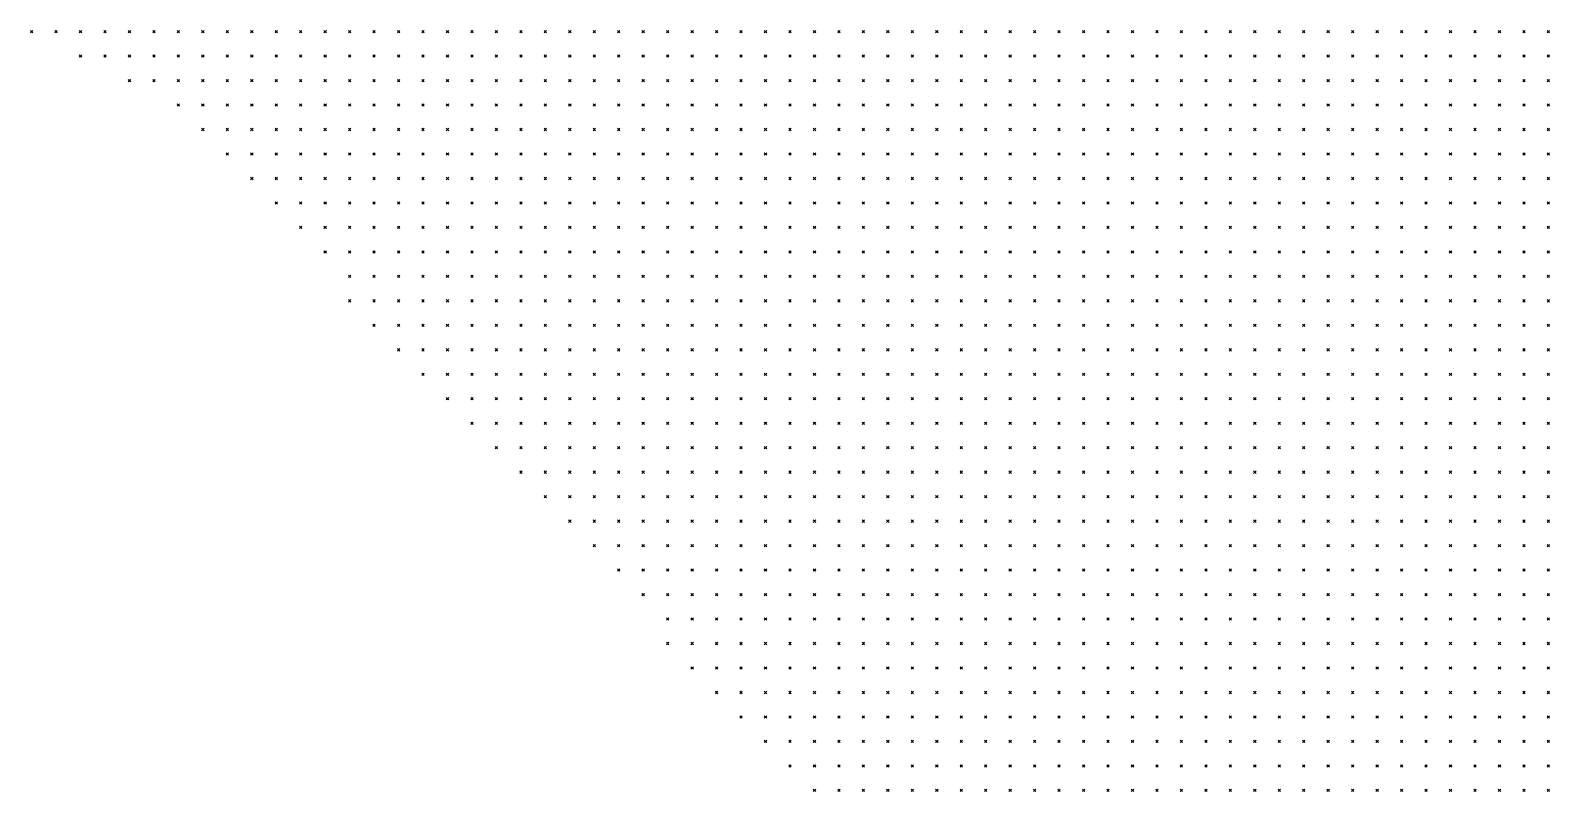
# Model space of a CAD drawing. Header units: metres. Extents: x 441556 to 446409, y 432338 to 461058.
# Drawn here: x 442262.8 to 442449.1, y 458638.5 to 458731.8 of the extents above; entities that cross this region are included whole.
import ezdxf

# ---------------------------------------------------------------- set-up
doc = ezdxf.new("R2010")
doc.units = ezdxf.units.M
doc.header["$MEASUREMENT"] = 0
doc.header["$PDMODE"] = 35
doc.header["$PDSIZE"] = 0.15
doc.layers.add('DTM-NOK-RevN_LIDAR_co_lidar', color=91, linetype='Continuous', lineweight=0)

msp = doc.modelspace()

# ---------------------------------------------------------------- linework, layer by layer
at = {"layer": 'DTM-NOK-RevN_LIDAR_co_lidar'}
for p in [(442262.943, 458731.673, 461.532), (442265.942, 458731.673, 462.606), (442268.942, 458731.673, 464.787), (442271.941, 458731.673, 466.682), (442274.94, 458731.673, 467.828), (442277.94, 458731.673, 468.392), (442280.939, 458731.673, 468.383), (442283.938, 458731.673, 468.738), (442286.938, 458731.673, 469.168), (442289.937, 458731.673, 468.599), (442292.936, 458731.673, 467.938), (442295.936, 458731.673, 467.584), (442298.935, 458731.673, 466.41), (442301.934, 458731.673, 465.487), (442304.934, 458731.673, 465.344), (442307.933, 458731.673, 465.238), (442310.932, 458731.673, 465.04), (442313.932, 458731.673, 464.927), (442316.931, 458731.673, 464.515), (442319.93, 458731.673, 463.97), (442322.93, 458731.673, 463.695), (442325.929, 458731.673, 462.956), (442328.928, 458731.673, 462.073), (442331.928, 458731.673, 461.396), (442334.927, 458731.673, 460.803), (442337.926, 458731.673, 460.526), (442340.926, 458731.673, 460.048), (442343.925, 458731.673, 459.372), (442346.924, 458731.673, 458.943), (442349.924, 458731.673, 458.389), (442352.923, 458731.673, 458.129), (442355.922, 458731.673, 457.765), (442358.922, 458731.673, 457.549), (442361.921, 458731.673, 457.144), (442364.921, 458731.673, 456.824), (442367.92, 458731.673, 456.441), (442370.919, 458731.673, 455.815), (442373.919, 458731.673, 455.03), (442376.918, 458731.673, 454.005), (442379.917, 458731.673, 453.227), (442382.917, 458731.673, 452.93), (442385.916, 458731.673, 452.372), (442388.915, 458731.673, 451.633), (442391.915, 458731.673, 451.106), (442394.914, 458731.673, 450.405), (442397.913, 458731.673, 449.765), (442400.913, 458731.673, 448.823), (442403.912, 458731.673, 447.864), (442406.911, 458731.673, 446.254), (442409.911, 458731.673, 444.763), (442412.91, 458731.673, 443.358), (442415.909, 458731.673, 441.945), (442418.909, 458731.673, 440.687), (442421.908, 458731.673, 439.275), (442424.907, 458731.673, 437.154), (442427.907, 458731.673, 435.722), (442430.906, 458731.673, 434.298), (442433.905, 458731.673, 432.523), (442436.905, 458731.673, 430.913), (442439.904, 458731.673, 429.674), (442442.903, 458731.673, 428.451), (442445.903, 458731.673, 427.242), (442448.902, 458731.673, 425.988), (442268.942, 458728.673, 465.9), (442271.941, 458728.673, 467.661), (442274.94, 458728.673, 469.38), (442277.94, 458728.673, 470.129), (442280.939, 458728.673, 470.46), (442283.938, 458728.673, 470.971), (442286.938, 458728.673, 471.1), (442289.937, 458728.673, 470.416), (442292.936, 458728.673, 469.918), (442295.936, 458728.673, 468.897), (442298.935, 458728.673, 467.359), (442301.934, 458728.673, 466.779), (442304.934, 458728.673, 466.699), (442307.933, 458728.673, 466.56), (442310.932, 458728.673, 466.491), (442313.932, 458728.673, 466.476), (442316.931, 458728.673, 466.126), (442319.93, 458728.673, 465.395), (442322.93, 458728.673, 464.844), (442325.929, 458728.673, 464.405), (442328.928, 458728.673, 463.636), (442331.928, 458728.673, 463.006), (442334.927, 458728.673, 462.551), (442337.926, 458728.673, 462.343), (442340.926, 458728.673, 461.583), (442343.925, 458728.673, 460.834), (442346.924, 458728.673, 460.503), (442349.924, 458728.673, 460.063), (442352.923, 458728.673, 459.645), (442355.922, 458728.673, 459.514), (442358.922, 458728.673, 459.192), (442361.921, 458728.673, 458.719), (442364.921, 458728.673, 458.18), (442367.92, 458728.673, 457.621), (442370.919, 458728.673, 457.005), (442373.919, 458728.673, 456.203), (442376.918, 458728.673, 455.345), (442379.917, 458728.673, 454.844), (442382.917, 458728.673, 454.601), (442385.916, 458728.673, 453.972), (442388.915, 458728.673, 452.979), (442391.915, 458728.673, 452.223), (442394.914, 458728.673, 451.664), (442397.913, 458728.673, 450.969), (442400.913, 458728.673, 449.804), (442403.912, 458728.673, 448.484), (442406.911, 458728.673, 446.927), (442409.911, 458728.673, 445.06), (442412.91, 458728.673, 443.453), (442415.909, 458728.673, 441.817), (442418.909, 458728.673, 440.489), (442421.908, 458728.673, 439.11), (442424.907, 458728.673, 437.621), (442427.907, 458728.673, 436.33), (442430.906, 458728.673, 434.693), (442433.905, 458728.673, 432.355), (442436.905, 458728.673, 430.439), (442439.904, 458728.673, 429.176), (442442.903, 458728.673, 428.164), (442445.903, 458728.673, 427.117), (442448.902, 458728.673, 425.721), (442274.94, 458725.674, 470.991), (442277.94, 458725.674, 472.223), (442280.939, 458725.674, 472.819), (442283.938, 458725.674, 473.21), (442286.938, 458725.674, 472.716), (442289.937, 458725.674, 472.099), (442292.936, 458725.674, 471.087), (442295.936, 458725.674, 469.667), (442298.935, 458725.674, 468.8), (442301.934, 458725.674, 468.442), (442304.934, 458725.674, 468.174), (442307.933, 458725.674, 468.081), (442310.932, 458725.674, 468.115), (442313.932, 458725.674, 468.034), (442316.931, 458725.674, 467.614), (442319.93, 458725.674, 466.799), (442322.93, 458725.674, 466.11), (442325.929, 458725.674, 465.837), (442328.928, 458725.674, 465.316), (442331.928, 458725.674, 464.669), (442334.927, 458725.674, 464.389), (442337.926, 458725.674, 464.22), (442340.926, 458725.674, 463.507), (442343.925, 458725.674, 462.886), (442346.924, 458725.674, 462.326), (442349.924, 458725.674, 462.12), (442352.923, 458725.674, 461.536), (442355.922, 458725.674, 461.333), (442358.922, 458725.674, 460.888), (442361.921, 458725.674, 460.313), (442364.921, 458725.674, 459.457), (442367.92, 458725.674, 458.743), (442370.919, 458725.674, 458.043), (442373.919, 458725.674, 457.388), (442376.918, 458725.674, 456.852), (442379.917, 458725.674, 456.38), (442382.917, 458725.674, 455.968), (442385.916, 458725.674, 455.341), (442388.915, 458725.674, 454.337), (442391.915, 458725.674, 453.383), (442394.914, 458725.674, 452.654), (442397.913, 458725.674, 451.945), (442400.913, 458725.674, 450.385), (442403.912, 458725.674, 448.745), (442406.911, 458725.674, 447.175), (442409.911, 458725.674, 445.426), (442412.91, 458725.674, 443.797), (442415.909, 458725.674, 442.296), (442418.909, 458725.674, 440.858), (442421.908, 458725.674, 439.813), (442424.907, 458725.674, 438.291), (442427.907, 458725.674, 436.493), (442430.906, 458725.674, 434.436), (442433.905, 458725.674, 432.104), (442436.905, 458725.674, 430.261), (442439.904, 458725.674, 429.05), (442442.903, 458725.674, 428.199), (442445.903, 458725.674, 427.227), (442448.902, 458725.674, 425.611), (442280.939, 458722.675, 475.099), (442283.938, 458722.675, 475.093), (442286.938, 458722.675, 474.292), (442289.937, 458722.675, 473.433), (442292.936, 458722.675, 471.923), (442295.936, 458722.675, 471.055), (442298.935, 458722.675, 470.831), (442301.934, 458722.675, 470.161), (442304.934, 458722.675, 469.538), (442307.933, 458722.675, 469.47), (442310.932, 458722.675, 469.608), (442313.932, 458722.675, 469.548), (442316.931, 458722.675, 469.086), (442319.93, 458722.675, 468.216), (442322.93, 458722.675, 467.44), (442325.929, 458722.675, 467.135), (442328.928, 458722.675, 466.711), (442331.928, 458722.675, 466.497), (442334.927, 458722.675, 466.24), (442337.926, 458722.675, 465.997), (442340.926, 458722.675, 465.484), (442343.925, 458722.675, 465.261), (442346.924, 458722.675, 464.384), (442349.924, 458722.675, 464.404), (442352.923, 458722.675, 463.721), (442355.922, 458722.675, 463.298), (442358.922, 458722.675, 462.836), (442361.921, 458722.675, 462.048), (442364.921, 458722.675, 460.881), (442367.92, 458722.675, 460.149), (442370.919, 458722.675, 459.676), (442373.919, 458722.675, 459.263), (442376.918, 458722.675, 458.797), (442379.917, 458722.675, 458.127), (442382.917, 458722.675, 457.427), (442385.916, 458722.675, 456.618), (442388.915, 458722.675, 455.564), (442391.915, 458722.675, 454.609), (442394.914, 458722.675, 453.254), (442397.913, 458722.675, 452.26), (442400.913, 458722.675, 450.682), (442403.912, 458722.675, 449.251), (442406.911, 458722.675, 447.648), (442409.911, 458722.675, 446.084), (442412.91, 458722.675, 444.642), (442415.909, 458722.675, 443.458), (442418.909, 458722.675, 441.896), (442421.908, 458722.675, 440.567), (442424.907, 458722.675, 438.684), (442427.907, 458722.675, 436.557), (442430.906, 458722.675, 434.289), (442433.905, 458722.675, 432.12), (442436.905, 458722.675, 430.564), (442439.904, 458722.675, 429.416), (442442.903, 458722.675, 428.449), (442445.903, 458722.675, 427.391), (442448.902, 458722.675, 425.637), (442283.938, 458719.675, 476.573), (442286.938, 458719.675, 475.934), (442289.937, 458719.675, 474.457), (442292.936, 458719.675, 473.549), (442295.936, 458719.675, 473.31), (442298.935, 458719.675, 472.718), (442301.934, 458719.675, 471.654), (442304.934, 458719.675, 470.858), (442307.933, 458719.675, 470.598), (442310.932, 458719.675, 470.674), (442313.932, 458719.675, 470.615), (442316.931, 458719.675, 470.249), (442319.93, 458719.675, 469.503), (442322.93, 458719.675, 468.576), (442325.929, 458719.675, 468.429), (442328.928, 458719.675, 468.183), (442331.928, 458719.675, 468.296), (442334.927, 458719.675, 468.242), (442337.926, 458719.675, 468.086), (442340.926, 458719.675, 467.873), (442343.925, 458719.675, 467.395), (442346.924, 458719.675, 466.469), (442349.924, 458719.675, 466.353), (442352.923, 458719.675, 465.608), (442355.922, 458719.675, 465.349), (442358.922, 458719.675, 464.75), (442361.921, 458719.675, 463.775), (442364.921, 458719.675, 462.51), (442367.92, 458719.675, 461.907), (442370.919, 458719.675, 461.733), (442373.919, 458719.675, 461.297), (442376.918, 458719.675, 460.552), (442379.917, 458719.675, 459.768), (442382.917, 458719.675, 458.9), (442385.916, 458719.675, 457.737), (442388.915, 458719.675, 456.56), (442391.915, 458719.675, 455.52), (442394.914, 458719.675, 454.038), (442397.913, 458719.675, 452.761), (442400.913, 458719.675, 451.466), (442403.912, 458719.675, 450.587), (442406.911, 458719.675, 449.158), (442409.911, 458719.675, 447.133), (442412.91, 458719.675, 445.316), (442415.909, 458719.675, 443.969), (442418.909, 458719.675, 442.42), (442421.908, 458719.675, 440.826), (442424.907, 458719.675, 439.435), (442427.907, 458719.675, 437.128), (442430.906, 458719.675, 434.652), (442433.905, 458719.675, 432.643), (442436.905, 458719.675, 431.174), (442439.904, 458719.675, 429.919), (442442.903, 458719.675, 428.783), (442445.903, 458719.675, 427.671), (442448.902, 458719.675, 425.843), (442286.938, 458716.676, 477.477), (442289.937, 458716.676, 475.973), (442292.936, 458716.676, 475.907), (442295.936, 458716.676, 475.476), (442298.935, 458716.676, 474.377), (442301.934, 458716.676, 473.341), (442304.934, 458716.676, 472.464), (442307.933, 458716.676, 471.905), (442310.932, 458716.676, 471.725), (442313.932, 458716.676, 471.508), (442316.931, 458716.676, 471.135), (442319.93, 458716.676, 470.562), (442322.93, 458716.676, 469.797), (442325.929, 458716.676, 469.658), (442328.928, 458716.676, 469.809), (442331.928, 458716.676, 470.06), (442334.927, 458716.676, 470.098), (442337.926, 458716.676, 470.072), (442340.926, 458716.676, 470.032), (442343.925, 458716.676, 469.516), (442346.924, 458716.676, 468.565), (442349.924, 458716.676, 468.276), (442352.923, 458716.676, 467.592), (442355.922, 458716.676, 467.009), (442358.922, 458716.676, 466.227), (442361.921, 458716.676, 465.194), (442364.921, 458716.676, 464.262), (442367.92, 458716.676, 463.793), (442370.919, 458716.676, 463.416), (442373.919, 458716.676, 462.717), (442376.918, 458716.676, 461.674), (442379.917, 458716.676, 460.799), (442382.917, 458716.676, 459.876), (442385.916, 458716.676, 458.529), (442388.915, 458716.676, 457.345), (442391.915, 458716.676, 455.946), (442394.914, 458716.676, 455.083), (442397.913, 458716.676, 453.696), (442400.913, 458716.676, 452.464), (442403.912, 458716.676, 451.101), (442406.911, 458716.676, 449.637), (442409.911, 458716.676, 447.521), (442412.91, 458716.676, 445.955), (442415.909, 458716.676, 444.674), (442418.909, 458716.676, 442.96), (442421.908, 458716.676, 441.079), (442424.907, 458716.676, 439.488), (442427.907, 458716.676, 437.538), (442430.906, 458716.676, 435.512), (442433.905, 458716.676, 433.619), (442436.905, 458716.676, 432.076), (442439.904, 458716.676, 430.676), (442442.903, 458716.676, 429.24), (442445.903, 458716.676, 427.656), (442448.902, 458716.676, 425.825), (442289.937, 458713.677, 477.914), (442292.936, 458713.677, 478.011), (442295.936, 458713.677, 477.383), (442298.935, 458713.677, 476.261), (442301.934, 458713.677, 475.261), (442304.934, 458713.677, 474.378), (442307.933, 458713.677, 473.699), (442310.932, 458713.677, 473.227), (442313.932, 458713.677, 472.776), (442316.931, 458713.677, 472.342), (442319.93, 458713.677, 471.858), (442322.93, 458713.677, 471.198), (442325.929, 458713.677, 470.878), (442328.928, 458713.677, 471.235), (442331.928, 458713.677, 471.448), (442334.927, 458713.677, 471.441), (442337.926, 458713.677, 471.217), (442340.926, 458713.677, 471.122), (442343.925, 458713.677, 470.793), (442346.924, 458713.677, 470.183), (442349.924, 458713.677, 469.546), (442352.923, 458713.677, 468.836), (442355.922, 458713.677, 468.101), (442358.922, 458713.677, 467.344), (442361.921, 458713.677, 466.615), (442364.921, 458713.677, 466.127), (442367.92, 458713.677, 465.571), (442370.919, 458713.677, 464.877), (442373.919, 458713.677, 463.845), (442376.918, 458713.677, 462.649), (442379.917, 458713.677, 461.65), (442382.917, 458713.677, 460.732), (442385.916, 458713.677, 459.588), (442388.915, 458713.677, 458.16), (442391.915, 458713.677, 456.899), (442394.914, 458713.677, 455.97), (442397.913, 458713.677, 454.128), (442400.913, 458713.677, 452.762), (442403.912, 458713.677, 451.546), (442406.911, 458713.677, 450.007), (442409.911, 458713.677, 448.063), (442412.91, 458713.677, 446.911), (442415.909, 458713.677, 445.239), (442418.909, 458713.677, 443.226), (442421.908, 458713.677, 441.432), (442424.907, 458713.677, 439.774), (442427.907, 458713.677, 438.083), (442430.906, 458713.677, 436.267), (442433.905, 458713.677, 434.409), (442436.905, 458713.677, 432.734), (442439.904, 458713.677, 431.165), (442442.903, 458713.677, 429.346), (442445.903, 458713.677, 427.326), (442448.902, 458713.677, 425.535), (442292.936, 458710.677, 479.979), (442295.936, 458710.677, 479.333), (442298.935, 458710.677, 478.434), (442301.934, 458710.677, 477.414), (442304.934, 458710.677, 476.466), (442307.933, 458710.677, 475.625), (442310.932, 458710.677, 474.893), (442313.932, 458710.677, 474.455), (442316.931, 458710.677, 474.061), (442319.93, 458710.677, 473.359), (442322.93, 458710.677, 472.628), (442325.929, 458710.677, 472.228), (442328.928, 458710.677, 472.496), (442331.928, 458710.677, 472.476), (442334.927, 458710.677, 472.454), (442337.926, 458710.677, 472.159), (442340.926, 458710.677, 471.919), (442343.925, 458710.677, 471.686), (442346.924, 458710.677, 471.239), (442349.924, 458710.677, 470.526), (442352.923, 458710.677, 470.066), (442355.922, 458710.677, 469.515), (442358.922, 458710.677, 468.648), (442361.921, 458710.677, 468.003), (442364.921, 458710.677, 467.539), (442367.92, 458710.677, 466.92), (442370.919, 458710.677, 466.121), (442373.919, 458710.677, 465.031), (442376.918, 458710.677, 463.862), (442379.917, 458710.677, 462.798), (442382.917, 458710.677, 461.654), (442385.916, 458710.677, 460.249), (442388.915, 458710.677, 458.853), (442391.915, 458710.677, 458.032), (442394.914, 458710.677, 456.759), (442397.913, 458710.677, 454.854), (442400.913, 458710.677, 453.289), (442403.912, 458710.677, 452.251), (442406.911, 458710.677, 450.914), (442409.911, 458710.677, 449.384), (442412.91, 458710.677, 447.818), (442415.909, 458710.677, 445.889), (442418.909, 458710.677, 444.148), (442421.908, 458710.677, 442.212), (442424.907, 458710.677, 440.484), (442427.907, 458710.677, 438.793), (442430.906, 458710.677, 437.009), (442433.905, 458710.677, 435.021), (442436.905, 458710.677, 433.136), (442439.904, 458710.677, 431.248), (442442.903, 458710.677, 429.173), (442445.903, 458710.677, 427.197), (442448.902, 458710.677, 425.582), (442295.936, 458707.678, 481.066), (442298.935, 458707.678, 480.515), (442301.934, 458707.678, 479.584), (442304.934, 458707.678, 478.549), (442307.933, 458707.678, 477.511), (442310.932, 458707.678, 476.619), (442313.932, 458707.678, 476.048), (442316.931, 458707.678, 475.405), (442319.93, 458707.678, 474.758), (442322.93, 458707.678, 474.371), (442325.929, 458707.678, 473.624), (442328.928, 458707.678, 473.615), (442331.928, 458707.678, 473.756), (442334.927, 458707.678, 473.671), (442337.926, 458707.678, 473.278), (442340.926, 458707.678, 472.833), (442343.925, 458707.678, 472.624), (442346.924, 458707.678, 472.252), (442349.924, 458707.678, 471.696), (442352.923, 458707.678, 471.148), (442355.922, 458707.678, 470.553), (442358.922, 458707.678, 469.7), (442361.921, 458707.678, 468.97), (442364.921, 458707.678, 468.354), (442367.92, 458707.678, 467.762), (442370.919, 458707.678, 467.048), (442373.919, 458707.678, 466.226), (442376.918, 458707.678, 465.181), (442379.917, 458707.678, 463.894), (442382.917, 458707.678, 462.429), (442385.916, 458707.678, 460.803), (442388.915, 458707.678, 459.541), (442391.915, 458707.678, 458.782), (442394.914, 458707.678, 457.316), (442397.913, 458707.678, 455.652), (442400.913, 458707.678, 454.08), (442403.912, 458707.678, 452.725), (442406.911, 458707.678, 451.819), (442409.911, 458707.678, 450.442), (442412.91, 458707.678, 448.81), (442415.909, 458707.678, 446.917), (442418.909, 458707.678, 445.173), (442421.908, 458707.678, 443.078), (442424.907, 458707.678, 441.749), (442427.907, 458707.678, 440.317), (442430.906, 458707.678, 438.015), (442433.905, 458707.678, 435.763), (442436.905, 458707.678, 433.888), (442439.904, 458707.678, 431.872), (442442.903, 458707.678, 429.881), (442445.903, 458707.678, 428.086), (442448.902, 458707.678, 426.556), (442298.935, 458704.679, 482.165), (442301.934, 458704.679, 481.434), (442304.934, 458704.679, 480.577), (442307.933, 458704.679, 479.478), (442310.932, 458704.679, 478.622), (442313.932, 458704.679, 477.947), (442316.931, 458704.679, 477.07), (442319.93, 458704.679, 476.645), (442322.93, 458704.679, 476.277), (442325.929, 458704.679, 475.008), (442328.928, 458704.679, 474.771), (442331.928, 458704.679, 475.045), (442334.927, 458704.679, 474.943), (442337.926, 458704.679, 474.268), (442340.926, 458704.679, 473.662), (442343.925, 458704.679, 473.471), (442346.924, 458704.679, 472.953), (442349.924, 458704.679, 472.315), (442352.923, 458704.679, 472.028), (442355.922, 458704.679, 471.258), (442358.922, 458704.679, 470.598), (442361.921, 458704.679, 470.102), (442364.921, 458704.679, 469.65), (442367.92, 458704.679, 469.074), (442370.919, 458704.679, 468.258), (442373.919, 458704.679, 467.354), (442376.918, 458704.679, 466.294), (442379.917, 458704.679, 464.788), (442382.917, 458704.679, 462.896), (442385.916, 458704.679, 461.474), (442388.915, 458704.679, 460.858), (442391.915, 458704.679, 459.624), (442394.914, 458704.679, 457.923), (442397.913, 458704.679, 456.224), (442400.913, 458704.679, 454.841), (442403.912, 458704.679, 453.209), (442406.911, 458704.679, 452.45), (442409.911, 458704.679, 451.647), (442412.91, 458704.679, 450.345), (442415.909, 458704.679, 448.291), (442418.909, 458704.679, 447.043), (442421.908, 458704.679, 444.609), (442424.907, 458704.679, 442.941), (442427.907, 458704.679, 441.479), (442430.906, 458704.679, 439.162), (442433.905, 458704.679, 437.232), (442436.905, 458704.679, 435.328), (442439.904, 458704.679, 433.014), (442442.903, 458704.679, 431.002), (442445.903, 458704.679, 429.604), (442448.902, 458704.679, 428.558), (442301.934, 458701.679, 483.177), (442304.934, 458701.679, 482.588), (442307.933, 458701.679, 481.745), (442310.932, 458701.679, 480.808), (442313.932, 458701.679, 479.64), (442316.931, 458701.679, 478.624), (442319.93, 458701.679, 478.335), (442322.93, 458701.679, 477.911), (442325.929, 458701.679, 476.947), (442328.928, 458701.679, 476.757), (442331.928, 458701.679, 476.534), (442334.927, 458701.679, 475.999), (442337.926, 458701.679, 475.366), (442340.926, 458701.679, 474.648), (442343.925, 458701.679, 474.107), (442346.924, 458701.679, 473.723), (442349.924, 458701.679, 473.331), (442352.923, 458701.679, 472.812), (442355.922, 458701.679, 472.416), (442358.922, 458701.679, 471.93), (442361.921, 458701.679, 471.489), (442364.921, 458701.679, 471.159), (442367.92, 458701.679, 470.356), (442370.919, 458701.679, 469.326), (442373.919, 458701.679, 468.343), (442376.918, 458701.679, 466.99), (442379.917, 458701.679, 465.158), (442382.917, 458701.679, 463.65), (442385.916, 458701.679, 462.793), (442388.915, 458701.679, 461.705), (442391.915, 458701.679, 460.142), (442394.914, 458701.679, 458.614), (442397.913, 458701.679, 456.962), (442400.913, 458701.679, 455.57), (442403.912, 458701.679, 454.531), (442406.911, 458701.679, 453.757), (442409.911, 458701.679, 452.58), (442412.91, 458701.679, 451.571), (442415.909, 458701.679, 449.583), (442418.909, 458701.679, 447.957), (442421.908, 458701.679, 446.314), (442424.907, 458701.679, 444.491), (442427.907, 458701.679, 442.375), (442430.906, 458701.679, 440.669), (442433.905, 458701.679, 438.999), (442436.905, 458701.679, 436.854), (442439.904, 458701.679, 434.517), (442442.903, 458701.679, 432.654), (442445.903, 458701.679, 431.356), (442448.902, 458701.679, 430.387), (442301.934, 458698.68, 484.52), (442304.934, 458698.68, 483.724), (442307.933, 458698.68, 483.024), (442310.932, 458698.68, 482.39), (442313.932, 458698.68, 481.223), (442316.931, 458698.68, 480.073), (442319.93, 458698.68, 479.597), (442322.93, 458698.68, 479.084), (442325.929, 458698.68, 478.666), (442328.928, 458698.68, 478.39), (442331.928, 458698.68, 477.84), (442334.927, 458698.68, 477.16), (442337.926, 458698.68, 476.432), (442340.926, 458698.68, 476.248), (442343.925, 458698.68, 475.594), (442346.924, 458698.68, 475.215), (442349.924, 458698.68, 474.632), (442352.923, 458698.68, 474.253), (442355.922, 458698.68, 473.798), (442358.922, 458698.68, 473.239), (442361.921, 458698.68, 472.702), (442364.921, 458698.68, 472.107), (442367.92, 458698.68, 471.317), (442370.919, 458698.68, 470.374), (442373.919, 458698.68, 469.334), (442376.918, 458698.68, 467.751), (442379.917, 458698.68, 465.924), (442382.917, 458698.68, 464.733), (442385.916, 458698.68, 463.808), (442388.915, 458698.68, 462.406), (442391.915, 458698.68, 460.982), (442394.914, 458698.68, 460.013), (442397.913, 458698.68, 458.926), (442400.913, 458698.68, 457.149), (442403.912, 458698.68, 455.989), (442406.911, 458698.68, 454.865), (442409.911, 458698.68, 453.648), (442412.91, 458698.68, 452.418), (442415.909, 458698.68, 451.078), (442418.909, 458698.68, 449.426), (442421.908, 458698.68, 447.789), (442424.907, 458698.68, 446.504), (442427.907, 458698.68, 444.565), (442430.906, 458698.68, 442.563), (442433.905, 458698.68, 440.962), (442436.905, 458698.68, 438.75), (442439.904, 458698.68, 436.721), (442442.903, 458698.68, 435.259), (442445.903, 458698.68, 433.852), (442448.902, 458698.68, 432.862), (442304.934, 458695.681, 484.929), (442307.933, 458695.681, 484.47), (442310.932, 458695.681, 483.704), (442313.932, 458695.681, 482.461), (442316.931, 458695.681, 481.679), (442319.93, 458695.681, 481.577), (442322.93, 458695.681, 481.212), (442325.929, 458695.681, 480.483), (442328.928, 458695.681, 479.571), (442331.928, 458695.681, 479.051), (442334.927, 458695.681, 478.268), (442337.926, 458695.681, 477.965), (442340.926, 458695.681, 477.467), (442343.925, 458695.681, 477.106), (442346.924, 458695.681, 476.529), (442349.924, 458695.681, 476.033), (442352.923, 458695.681, 475.644), (442355.922, 458695.681, 475.355), (442358.922, 458695.681, 474.924), (442361.921, 458695.681, 474.23), (442364.921, 458695.681, 473.65), (442367.92, 458695.681, 472.626), (442370.919, 458695.681, 471.583), (442373.919, 458695.681, 470.383), (442376.918, 458695.681, 468.548), (442379.917, 458695.681, 467.07), (442382.917, 458695.681, 466.22), (442385.916, 458695.681, 464.869), (442388.915, 458695.681, 463.332), (442391.915, 458695.681, 462.024), (442394.914, 458695.681, 460.833), (442397.913, 458695.681, 460.036), (442400.913, 458695.681, 458.809), (442403.912, 458695.681, 457.154), (442406.911, 458695.681, 456.472), (442409.911, 458695.681, 455.178), (442412.91, 458695.681, 453.883), (442415.909, 458695.681, 452.48), (442418.909, 458695.681, 451.253), (442421.908, 458695.681, 449.654), (442424.907, 458695.681, 448.02), (442427.907, 458695.681, 446.355), (442430.906, 458695.681, 444.632), (442433.905, 458695.681, 443.111), (442436.905, 458695.681, 441.301), (442439.904, 458695.681, 439.256), (442442.903, 458695.681, 437.484), (442445.903, 458695.681, 435.943), (442448.902, 458695.681, 434.901), (442307.933, 458692.681, 485.432), (442310.932, 458692.681, 484.506), (442313.932, 458692.681, 483.99), (442316.931, 458692.681, 483.719), (442319.93, 458692.681, 483.379), (442322.93, 458692.681, 482.891), (442325.929, 458692.681, 482.068), (442328.928, 458692.681, 481.049), (442331.928, 458692.681, 480.392), (442334.927, 458692.681, 479.676), (442337.926, 458692.681, 479.562), (442340.926, 458692.681, 478.998), (442343.925, 458692.681, 478.382), (442346.924, 458692.681, 477.932), (442349.924, 458692.681, 477.58), (442352.923, 458692.681, 477.013), (442355.922, 458692.681, 476.66), (442358.922, 458692.681, 476.318), (442361.921, 458692.681, 475.834), (442364.921, 458692.681, 474.923), (442367.92, 458692.681, 473.813), (442370.919, 458692.681, 472.938), (442373.919, 458692.681, 471.402), (442376.918, 458692.681, 469.608), (442379.917, 458692.681, 468.541), (442382.917, 458692.681, 467.446), (442385.916, 458692.681, 465.894), (442388.915, 458692.681, 464.612), (442391.915, 458692.681, 463.396), (442394.914, 458692.681, 462.239), (442397.913, 458692.681, 461.637), (442400.913, 458692.681, 460.602), (442403.912, 458692.681, 459.393), (442406.911, 458692.681, 457.921), (442409.911, 458692.681, 456.81), (442412.91, 458692.681, 455.554), (442415.909, 458692.681, 453.97), (442418.909, 458692.681, 452.55), (442421.908, 458692.681, 451.355), (442424.907, 458692.681, 449.626), (442427.907, 458692.681, 448.247), (442430.906, 458692.681, 446.638), (442433.905, 458692.681, 444.939), (442436.905, 458692.681, 443.304), (442439.904, 458692.681, 441.426), (442442.903, 458692.681, 439.534), (442445.903, 458692.681, 438.123), (442448.902, 458692.681, 437.263), (442310.932, 458689.682, 485.751), (442313.932, 458689.682, 485.435), (442316.931, 458689.682, 485.3), (442319.93, 458689.682, 484.804), (442322.93, 458689.682, 484.291), (442325.929, 458689.682, 483.607), (442328.928, 458689.682, 482.553), (442331.928, 458689.682, 481.6), (442334.927, 458689.682, 481.482), (442337.926, 458689.682, 481.138), (442340.926, 458689.682, 480.414), (442343.925, 458689.682, 479.864), (442346.924, 458689.682, 479.366), (442349.924, 458689.682, 479.091), (442352.923, 458689.682, 478.511), (442355.922, 458689.682, 478.015), (442358.922, 458689.682, 477.506), (442361.921, 458689.682, 476.952), (442364.921, 458689.682, 476.026), (442367.92, 458689.682, 475.344), (442370.919, 458689.682, 474.331), (442373.919, 458689.682, 472.63), (442376.918, 458689.682, 471.376), (442379.917, 458689.682, 470.449), (442382.917, 458689.682, 468.939), (442385.916, 458689.682, 467.467), (442388.915, 458689.682, 466.338), (442391.915, 458689.682, 465.084), (442394.914, 458689.682, 463.958), (442397.913, 458689.682, 462.994), (442400.913, 458689.682, 461.93), (442403.912, 458689.682, 460.883), (442406.911, 458689.682, 459.908), (442409.911, 458689.682, 458.675), (442412.91, 458689.682, 457.02), (442415.909, 458689.682, 455.658), (442418.909, 458689.682, 454.077), (442421.908, 458689.682, 452.743), (442424.907, 458689.682, 451.917), (442427.907, 458689.682, 450.281), (442430.906, 458689.682, 448.706), (442433.905, 458689.682, 447.092), (442436.905, 458689.682, 445.42), (442439.904, 458689.682, 443.348), (442442.903, 458689.682, 441.425), (442445.903, 458689.682, 440.384), (442448.902, 458689.682, 439.84), (442313.932, 458686.683, 486.923), (442316.931, 458686.683, 486.769), (442319.93, 458686.683, 486.134), (442322.93, 458686.683, 485.597), (442325.929, 458686.683, 484.973), (442328.928, 458686.683, 484.225), (442331.928, 458686.683, 483.166), (442334.927, 458686.683, 483.123), (442337.926, 458686.683, 482.575), (442340.926, 458686.683, 481.904), (442343.925, 458686.683, 481.638), (442346.924, 458686.683, 481.17), (442349.924, 458686.683, 480.782), (442352.923, 458686.683, 480.145), (442355.922, 458686.683, 479.556), (442358.922, 458686.683, 478.843), (442361.921, 458686.683, 478.163), (442364.921, 458686.683, 477.307), (442367.92, 458686.683, 476.658), (442370.919, 458686.683, 475.485), (442373.919, 458686.683, 474.259), (442376.918, 458686.683, 473.208), (442379.917, 458686.683, 471.886), (442382.917, 458686.683, 470.359), (442385.916, 458686.683, 468.918), (442388.915, 458686.683, 467.789), (442391.915, 458686.683, 466.68), (442394.914, 458686.683, 465.776), (442397.913, 458686.683, 464.763), (442400.913, 458686.683, 463.581), (442403.912, 458686.683, 462.769), (442406.911, 458686.683, 461.843), (442409.911, 458686.683, 460.465), (442412.91, 458686.683, 459.262), (442415.909, 458686.683, 457.685), (442418.909, 458686.683, 456.014), (442421.908, 458686.683, 454.594), (442424.907, 458686.683, 453.428), (442427.907, 458686.683, 452.214), (442430.906, 458686.683, 450.766), (442433.905, 458686.683, 449.17), (442436.905, 458686.683, 447.535), (442439.904, 458686.683, 445.825), (442442.903, 458686.683, 444.042), (442445.903, 458686.683, 442.81), (442448.902, 458686.683, 442.171), (442316.931, 458683.683, 488.188), (442319.93, 458683.683, 487.514), (442322.93, 458683.683, 486.948), (442325.929, 458683.683, 486.409), (442328.928, 458683.683, 485.562), (442331.928, 458683.683, 484.987), (442334.927, 458683.683, 484.977), (442337.926, 458683.683, 484.098), (442340.926, 458683.683, 483.874), (442343.925, 458683.683, 483.691), (442346.924, 458683.683, 483.328), (442349.924, 458683.683, 482.864), (442352.923, 458683.683, 482.06), (442355.922, 458683.683, 481.345), (442358.922, 458683.683, 480.522), (442361.921, 458683.683, 479.578), (442364.921, 458683.683, 478.618), (442367.92, 458683.683, 477.673), (442370.919, 458683.683, 476.506), (442373.919, 458683.683, 475.658), (442376.918, 458683.683, 474.819), (442379.917, 458683.683, 473.481), (442382.917, 458683.683, 472.03), (442385.916, 458683.683, 470.673), (442388.915, 458683.683, 469.47), (442391.915, 458683.683, 468.481), (442394.914, 458683.683, 467.552), (442397.913, 458683.683, 466.548), (442400.913, 458683.683, 465.696), (442403.912, 458683.683, 464.859), (442406.911, 458683.683, 463.689), (442409.911, 458683.683, 462.454), (442412.91, 458683.683, 461.056), (442415.909, 458683.683, 459.643), (442418.909, 458683.683, 457.972), (442421.908, 458683.683, 456.533), (442424.907, 458683.683, 455.147), (442427.907, 458683.683, 453.842), (442430.906, 458683.683, 452.5), (442433.905, 458683.683, 450.841), (442436.905, 458683.683, 448.969), (442439.904, 458683.683, 447.509), (442442.903, 458683.683, 446.317), (442445.903, 458683.683, 445.174), (442448.902, 458683.683, 444.232), (442319.93, 458680.684, 489.031), (442322.93, 458680.684, 488.494), (442325.929, 458680.684, 487.994), (442328.928, 458680.684, 487.202), (442331.928, 458680.684, 487.079), (442334.927, 458680.684, 486.935), (442337.926, 458680.684, 485.986), (442340.926, 458680.684, 486.155), (442343.925, 458680.684, 485.991), (442346.924, 458680.684, 485.464), (442349.924, 458680.684, 484.86), (442352.923, 458680.684, 484.24), (442355.922, 458680.684, 483.374), (442358.922, 458680.684, 482.314), (442361.921, 458680.684, 481.038), (442364.921, 458680.684, 480.177), (442367.92, 458680.684, 478.961), (442370.919, 458680.684, 477.954), (442373.919, 458680.684, 477.353), (442376.918, 458680.684, 476.499), (442379.917, 458680.684, 475.294), (442382.917, 458680.684, 473.932), (442385.916, 458680.684, 472.533), (442388.915, 458680.684, 471.338), (442391.915, 458680.684, 470.21), (442394.914, 458680.684, 469.123), (442397.913, 458680.684, 468.208), (442400.913, 458680.684, 467.495), (442403.912, 458680.684, 466.557), (442406.911, 458680.684, 465.499), (442409.911, 458680.684, 464.293), (442412.91, 458680.684, 462.977), (442415.909, 458680.684, 461.82), (442418.909, 458680.684, 459.956), (442421.908, 458680.684, 458.535), (442424.907, 458680.684, 457.143), (442427.907, 458680.684, 455.434), (442430.906, 458680.684, 453.828), (442433.905, 458680.684, 452.401), (442436.905, 458680.684, 450.792), (442439.904, 458680.684, 449.358), (442442.903, 458680.684, 448.301), (442445.903, 458680.684, 447.345), (442448.902, 458680.684, 446.319), (442322.93, 458677.685, 490.278), (442325.929, 458677.685, 489.873), (442328.928, 458677.685, 489.179), (442331.928, 458677.685, 488.962), (442334.927, 458677.685, 488.846), (442337.926, 458677.685, 487.915), (442340.926, 458677.685, 488.078), (442343.925, 458677.685, 487.805), (442346.924, 458677.685, 487.405), (442349.924, 458677.685, 486.924), (442352.923, 458677.685, 486.29), (442355.922, 458677.685, 485.34), (442358.922, 458677.685, 484.179), (442361.921, 458677.685, 482.711), (442364.921, 458677.685, 481.73), (442367.92, 458677.685, 480.504), (442370.919, 458677.685, 479.937), (442373.919, 458677.685, 479.547), (442376.918, 458677.685, 478.467), (442379.917, 458677.685, 477.12), (442382.917, 458677.685, 475.83), (442385.916, 458677.685, 474.474), (442388.915, 458677.685, 473.11), (442391.915, 458677.685, 471.966), (442394.914, 458677.685, 470.969), (442397.913, 458677.685, 470.182), (442400.913, 458677.685, 469.404), (442403.912, 458677.685, 468.454), (442406.911, 458677.685, 467.476), (442409.911, 458677.685, 466.272), (442412.91, 458677.685, 464.968), (442415.909, 458677.685, 463.732), (442418.909, 458677.685, 461.97), (442421.908, 458677.685, 460.385), (442424.907, 458677.685, 458.724), (442427.907, 458677.685, 456.899), (442430.906, 458677.685, 455.15), (442433.905, 458677.685, 453.794), (442436.905, 458677.685, 452.681), (442439.904, 458677.685, 451.647), (442442.903, 458677.685, 450.517), (442445.903, 458677.685, 449.341), (442448.902, 458677.685, 448.274), (442325.929, 458674.685, 491.634), (442328.928, 458674.685, 490.91), (442331.928, 458674.685, 490.598), (442334.927, 458674.685, 490.414), (442337.926, 458674.685, 489.894), (442340.926, 458674.685, 489.872), (442343.925, 458674.685, 489.498), (442346.924, 458674.685, 489.237), (442349.924, 458674.685, 488.725), (442352.923, 458674.685, 488.012), (442355.922, 458674.685, 487.185), (442358.922, 458674.685, 486.011), (442361.921, 458674.685, 484.572), (442364.921, 458674.685, 483.33), (442367.92, 458674.685, 482.258), (442370.919, 458674.685, 482.089), (442373.919, 458674.685, 481.766), (442376.918, 458674.685, 480.549), (442379.917, 458674.685, 479.201), (442382.917, 458674.685, 477.973), (442385.916, 458674.685, 476.506), (442388.915, 458674.685, 474.971), (442391.915, 458674.685, 473.864), (442394.914, 458674.685, 472.926), (442397.913, 458674.685, 472.214), (442400.913, 458674.685, 471.498), (442403.912, 458674.685, 470.46), (442406.911, 458674.685, 469.37), (442409.911, 458674.685, 468.336), (442412.91, 458674.685, 466.704), (442415.909, 458674.685, 465.333), (442418.909, 458674.685, 463.671), (442421.908, 458674.685, 462.111), (442424.907, 458674.685, 460.369), (442427.907, 458674.685, 458.397), (442430.906, 458674.685, 456.668), (442433.905, 458674.685, 455.293), (442436.905, 458674.685, 454.291), (442439.904, 458674.685, 453.449), (442442.903, 458674.685, 452.435), (442445.903, 458674.685, 451.215), (442448.902, 458674.685, 449.95), (442328.928, 458671.686, 492.634), (442331.928, 458671.686, 492.286), (442334.927, 458671.686, 491.797), (442337.926, 458671.686, 491.611), (442340.926, 458671.686, 491.477), (442343.925, 458671.686, 491.29), (442346.924, 458671.686, 490.987), (442349.924, 458671.686, 490.416), (442352.923, 458671.686, 489.636), (442355.922, 458671.686, 488.885), (442358.922, 458671.686, 487.705), (442361.921, 458671.686, 486.295), (442364.921, 458671.686, 485.083), (442367.92, 458671.686, 484.092), (442370.919, 458671.686, 483.987), (442373.919, 458671.686, 483.731), (442376.918, 458671.686, 482.617), (442379.917, 458671.686, 481.288), (442382.917, 458671.686, 479.996), (442385.916, 458671.686, 478.516), (442388.915, 458671.686, 476.987), (442391.915, 458671.686, 475.912), (442394.914, 458671.686, 475.009), (442397.913, 458671.686, 474.419), (442400.913, 458671.686, 473.651), (442403.912, 458671.686, 472.596), (442406.911, 458671.686, 471.25), (442409.911, 458671.686, 470.201), (442412.91, 458671.686, 468.511), (442415.909, 458671.686, 466.93), (442418.909, 458671.686, 465.334), (442421.908, 458671.686, 463.65), (442424.907, 458671.686, 461.681), (442427.907, 458671.686, 459.606), (442430.906, 458671.686, 458.093), (442433.905, 458671.686, 457.013), (442436.905, 458671.686, 456.064), (442439.904, 458671.686, 455.054), (442442.903, 458671.686, 454.011), (442445.903, 458671.686, 452.947), (442448.902, 458671.686, 451.737), (442331.928, 458668.687, 493.755), (442334.927, 458668.687, 493.179), (442337.926, 458668.687, 493.01), (442340.926, 458668.687, 492.832), (442343.925, 458668.687, 492.705), (442346.924, 458668.687, 492.528), (442349.924, 458668.687, 491.888), (442352.923, 458668.687, 491.067), (442355.922, 458668.687, 490.268), (442358.922, 458668.687, 489.02), (442361.921, 458668.687, 487.815), (442364.921, 458668.687, 486.714), (442367.92, 458668.687, 485.74), (442370.919, 458668.687, 485.537), (442373.919, 458668.687, 485.295), (442376.918, 458668.687, 484.427), (442379.917, 458668.687, 483.257), (442382.917, 458668.687, 481.915), (442385.916, 458668.687, 480.471), (442388.915, 458668.687, 479.148), (442391.915, 458668.687, 478.197), (442394.914, 458668.687, 477.314), (442397.913, 458668.687, 476.658), (442400.913, 458668.687, 475.774), (442403.912, 458668.687, 474.699), (442406.911, 458668.687, 473.301), (442409.911, 458668.687, 472.022), (442412.91, 458668.687, 470.423), (442415.909, 458668.687, 468.792), (442418.909, 458668.687, 466.974), (442421.908, 458668.687, 464.758), (442424.907, 458668.687, 462.625), (442427.907, 458668.687, 461.024), (442430.906, 458668.687, 459.96), (442433.905, 458668.687, 459.129), (442436.905, 458668.687, 458.191), (442439.904, 458668.687, 456.954), (442442.903, 458668.687, 455.628), (442445.903, 458668.687, 454.487), (442448.902, 458668.687, 453.446), (442334.927, 458665.687, 494.551), (442337.926, 458665.687, 494.438), (442340.926, 458665.687, 494.208), (442343.925, 458665.687, 493.937), (442346.924, 458665.687, 493.746), (442349.924, 458665.687, 493.1), (442352.923, 458665.687, 492.28), (442355.922, 458665.687, 491.285), (442358.922, 458665.687, 490.079), (442361.921, 458665.687, 489.184), (442364.921, 458665.687, 488.076), (442367.92, 458665.687, 487.22), (442370.919, 458665.687, 486.904), (442373.919, 458665.687, 486.541), (442376.918, 458665.687, 485.953), (442379.917, 458665.687, 485.206), (442382.917, 458665.687, 484.05), (442385.916, 458665.687, 482.62), (442388.915, 458665.687, 481.471), (442391.915, 458665.687, 480.629), (442394.914, 458665.687, 479.58), (442397.913, 458665.687, 478.75), (442400.913, 458665.687, 477.888), (442403.912, 458665.687, 476.778), (442406.911, 458665.687, 475.483), (442409.911, 458665.687, 473.991), (442412.91, 458665.687, 472.247), (442415.909, 458665.687, 470.489), (442418.909, 458665.687, 468.162), (442421.908, 458665.687, 465.92), (442424.907, 458665.687, 464.25), (442427.907, 458665.687, 463.209), (442430.906, 458665.687, 462.375), (442433.905, 458665.687, 461.55), (442436.905, 458665.687, 460.429), (442439.904, 458665.687, 458.938), (442442.903, 458665.687, 457.422), (442445.903, 458665.687, 456.117), (442448.902, 458665.687, 454.979), (442337.926, 458662.688, 495.677), (442340.926, 458662.688, 495.553), (442343.925, 458662.688, 495.265), (442346.924, 458662.688, 494.829), (442349.924, 458662.688, 494.254), (442352.923, 458662.688, 493.508), (442355.922, 458662.688, 492.41), (442358.922, 458662.688, 491.478), (442361.921, 458662.688, 490.51), (442364.921, 458662.688, 489.472), (442367.92, 458662.688, 488.673), (442370.919, 458662.688, 488.336), (442373.919, 458662.688, 487.969), (442376.918, 458662.688, 487.463), (442379.917, 458662.688, 486.941), (442382.917, 458662.688, 486.07), (442385.916, 458662.688, 484.878), (442388.915, 458662.688, 483.843), (442391.915, 458662.688, 482.85), (442394.914, 458662.688, 481.733), (442397.913, 458662.688, 480.924), (442400.913, 458662.688, 480.026), (442403.912, 458662.688, 478.832), (442406.911, 458662.688, 477.42), (442409.911, 458662.688, 475.704), (442412.91, 458662.688, 473.787), (442415.909, 458662.688, 471.668), (442418.909, 458662.688, 469.238), (442421.908, 458662.688, 467.811), (442424.907, 458662.688, 466.643), (442427.907, 458662.688, 465.701), (442430.906, 458662.688, 464.722), (442433.905, 458662.688, 463.64), (442436.905, 458662.688, 462.311), (442439.904, 458662.688, 460.742), (442442.903, 458662.688, 459.355), (442445.903, 458662.688, 458.062), (442448.902, 458662.688, 456.6), (442340.926, 458659.689, 496.755), (442343.925, 458659.689, 496.426), (442346.924, 458659.689, 496.137), (442349.924, 458659.689, 495.588), (442352.923, 458659.689, 494.944), (442355.922, 458659.689, 494.133), (442358.922, 458659.689, 493.208), (442361.921, 458659.689, 491.977), (442364.921, 458659.689, 491.156), (442367.92, 458659.689, 490.192), (442370.919, 458659.689, 489.881), (442373.919, 458659.689, 489.667), (442376.918, 458659.689, 489.01), (442379.917, 458659.689, 488.384), (442382.917, 458659.689, 487.686), (442385.916, 458659.689, 486.859), (442388.915, 458659.689, 486.064), (442391.915, 458659.689, 484.838), (442394.914, 458659.689, 483.743), (442397.913, 458659.689, 482.878), (442400.913, 458659.689, 481.709), (442403.912, 458659.689, 480.223), (442406.911, 458659.689, 478.621), (442409.911, 458659.689, 476.665), (442412.91, 458659.689, 474.729), (442415.909, 458659.689, 472.818), (442418.909, 458659.689, 471.218), (442421.908, 458659.689, 470.173), (442424.907, 458659.689, 468.936), (442427.907, 458659.689, 467.887), (442430.906, 458659.689, 466.769), (442433.905, 458659.689, 465.306), (442436.905, 458659.689, 463.798), (442439.904, 458659.689, 462.389), (442442.903, 458659.689, 461.198), (442445.903, 458659.689, 459.949), (442448.902, 458659.689, 458.271), (442340.926, 458656.689, 498.087), (442343.925, 458656.689, 497.678), (442346.924, 458656.689, 497.674), (442349.924, 458656.689, 497.347), (442352.923, 458656.689, 496.66), (442355.922, 458656.689, 495.894), (442358.922, 458656.689, 494.754), (442361.921, 458656.689, 493.68), (442364.921, 458656.689, 493.075), (442367.92, 458656.689, 491.908), (442370.919, 458656.689, 491.447), (442373.919, 458656.689, 491.246), (442376.918, 458656.689, 490.554), (442379.917, 458656.689, 489.797), (442382.917, 458656.689, 489.057), (442385.916, 458656.689, 488.413), (442388.915, 458656.689, 487.781), (442391.915, 458656.689, 486.636), (442394.914, 458656.689, 485.249), (442397.913, 458656.689, 483.974), (442400.913, 458656.689, 482.486), (442403.912, 458656.689, 480.821), (442406.911, 458656.689, 479.132), (442409.911, 458656.689, 477.198), (442412.91, 458656.689, 475.46), (442415.909, 458656.689, 474.378), (442418.909, 458656.689, 473.799), (442421.908, 458656.689, 472.338), (442424.907, 458656.689, 470.819), (442427.907, 458656.689, 469.616), (442430.906, 458656.689, 468.458), (442433.905, 458656.689, 467.035), (442436.905, 458656.689, 465.456), (442439.904, 458656.689, 464.093), (442442.903, 458656.689, 462.849), (442445.903, 458656.689, 461.489), (442448.902, 458656.689, 459.888), (442343.925, 458653.69, 499.258), (442346.924, 458653.69, 499.173), (442349.924, 458653.69, 498.828), (442352.923, 458653.69, 498.104), (442355.922, 458653.69, 497.071), (442358.922, 458653.69, 496.337), (442361.921, 458653.69, 495.707), (442364.921, 458653.69, 495.056), (442367.92, 458653.69, 493.641), (442370.919, 458653.69, 493.1), (442373.919, 458653.69, 492.786), (442376.918, 458653.69, 492.029), (442379.917, 458653.69, 491.201), (442382.917, 458653.69, 490.207), (442385.916, 458653.69, 489.407), (442388.915, 458653.69, 488.801), (442391.915, 458653.69, 487.788), (442394.914, 458653.69, 486.231), (442397.913, 458653.69, 484.474), (442400.913, 458653.69, 482.864), (442403.912, 458653.69, 481.254), (442406.911, 458653.69, 479.553), (442409.911, 458653.69, 478.049), (442412.91, 458653.69, 476.897), (442415.909, 458653.69, 476.356), (442418.909, 458653.69, 475.536), (442421.908, 458653.69, 474.021), (442424.907, 458653.69, 472.446), (442427.907, 458653.69, 471.29), (442430.906, 458653.69, 470.132), (442433.905, 458653.69, 468.797), (442436.905, 458653.69, 467.271), (442439.904, 458653.69, 465.884), (442442.903, 458653.69, 464.524), (442445.903, 458653.69, 462.907), (442448.902, 458653.69, 461.346), (442346.924, 458650.69, 500.568), (442349.924, 458650.69, 499.973), (442352.923, 458650.69, 499.043), (442355.922, 458650.69, 498.54), (442358.922, 458650.69, 498.114), (442361.921, 458650.69, 497.614), (442364.921, 458650.69, 496.741), (442367.92, 458650.69, 495.164), (442370.919, 458650.69, 494.579), (442373.919, 458650.69, 494.162), (442376.918, 458650.69, 493.255), (442379.917, 458650.69, 492.401), (442382.917, 458650.69, 491.437), (442385.916, 458650.69, 490.526), (442388.915, 458650.69, 489.809), (442391.915, 458650.69, 488.711), (442394.914, 458650.69, 487.028), (442397.913, 458650.69, 485.025), (442400.913, 458650.69, 483.27), (442403.912, 458650.69, 481.787), (442406.911, 458650.69, 480.49), (442409.911, 458650.69, 479.423), (442412.91, 458650.69, 479.051), (442415.909, 458650.69, 478.392), (442418.909, 458650.69, 477.126), (442421.908, 458650.69, 475.508), (442424.907, 458650.69, 474.242), (442427.907, 458650.69, 473.17), (442430.906, 458650.69, 471.986), (442433.905, 458650.69, 470.7), (442436.905, 458650.69, 469.241), (442439.904, 458650.69, 467.712), (442442.903, 458650.69, 466.058), (442445.903, 458650.69, 464.346), (442448.902, 458650.69, 463.094), (442349.924, 458647.691, 501.049), (442352.923, 458647.691, 500.324), (442355.922, 458647.691, 500.152), (442358.922, 458647.691, 499.612), (442361.921, 458647.691, 499.135), (442364.921, 458647.691, 498.209), (442367.92, 458647.691, 496.618), (442370.919, 458647.691, 496.072), (442373.919, 458647.691, 495.682), (442376.918, 458647.691, 494.739), (442379.917, 458647.691, 493.851), (442382.917, 458647.691, 493.075), (442385.916, 458647.691, 492.287), (442388.915, 458647.691, 491.2), (442391.915, 458647.691, 489.84), (442394.914, 458647.691, 488.009), (442397.913, 458647.691, 485.746), (442400.913, 458647.691, 483.851), (442403.912, 458647.691, 482.594), (442406.911, 458647.691, 481.742), (442409.911, 458647.691, 481.386), (442412.91, 458647.691, 481.368), (442415.909, 458647.691, 480.716), (442418.909, 458647.691, 479.157), (442421.908, 458647.691, 477.354), (442424.907, 458647.691, 476.151), (442427.907, 458647.691, 475.376), (442430.906, 458647.691, 474.172), (442433.905, 458647.691, 472.694), (442436.905, 458647.691, 471.301), (442439.904, 458647.691, 469.623), (442442.903, 458647.691, 467.721), (442445.903, 458647.691, 466.218), (442448.902, 458647.691, 465.27), (442352.923, 458644.692, 501.736), (442355.922, 458644.692, 501.472), (442358.922, 458644.692, 500.882), (442361.921, 458644.692, 500.418), (442364.921, 458644.692, 499.689), (442367.92, 458644.692, 498.351), (442370.919, 458644.692, 497.923), (442373.919, 458644.692, 497.471), (442376.918, 458644.692, 496.512), (442379.917, 458644.692, 495.679), (442382.917, 458644.692, 494.848), (442385.916, 458644.692, 493.996), (442388.915, 458644.692, 492.848), (442391.915, 458644.692, 491.28), (442394.914, 458644.692, 489.421), (442397.913, 458644.692, 487.209), (442400.913, 458644.692, 485.49), (442403.912, 458644.692, 484.62), (442406.911, 458644.692, 483.825), (442409.911, 458644.692, 483.886), (442412.91, 458644.692, 483.577), (442415.909, 458644.692, 482.809), (442418.909, 458644.692, 481.148), (442421.908, 458644.692, 479.583), (442424.907, 458644.692, 478.439), (442427.907, 458644.692, 477.448), (442430.906, 458644.692, 476.265), (442433.905, 458644.692, 474.77), (442436.905, 458644.692, 473.052), (442439.904, 458644.692, 471.236), (442442.903, 458644.692, 469.647), (442445.903, 458644.692, 468.517), (442448.902, 458644.692, 467.631), (442355.922, 458641.692, 502.731), (442358.922, 458641.692, 502.293), (442361.921, 458641.692, 501.701), (442364.921, 458641.692, 501.081), (442367.92, 458641.692, 500.089), (442370.919, 458641.692, 499.663), (442373.919, 458641.692, 499.279), (442376.918, 458641.692, 498.589), (442379.917, 458641.692, 497.788), (442382.917, 458641.692, 496.877), (442385.916, 458641.692, 495.94), (442388.915, 458641.692, 494.593), (442391.915, 458641.692, 493.102), (442394.914, 458641.692, 491.355), (442397.913, 458641.692, 489.621), (442400.913, 458641.692, 488.233), (442403.912, 458641.692, 486.848), (442406.911, 458641.692, 486.495), (442409.911, 458641.692, 486.201), (442412.91, 458641.692, 485.533), (442415.909, 458641.692, 484.535), (442418.909, 458641.692, 483.138), (442421.908, 458641.692, 481.652), (442424.907, 458641.692, 480.836), (442427.907, 458641.692, 479.844), (442430.906, 458641.692, 478.286), (442433.905, 458641.692, 476.763), (442436.905, 458641.692, 475.112), (442439.904, 458641.692, 473.224), (442442.903, 458641.692, 471.836), (442445.903, 458641.692, 470.981), (442448.902, 458641.692, 469.781), (442358.922, 458638.693, 503.707), (442361.921, 458638.693, 503.308), (442364.921, 458638.693, 502.729), (442367.92, 458638.693, 501.875), (442370.919, 458638.693, 501.56), (442373.919, 458638.693, 501.298), (442376.918, 458638.693, 500.665), (442379.917, 458638.693, 499.898), (442382.917, 458638.693, 498.872), (442385.916, 458638.693, 497.733), (442388.915, 458638.693, 496.691), (442391.915, 458638.693, 495.313), (442394.914, 458638.693, 493.803), (442397.913, 458638.693, 492.36), (442400.913, 458638.693, 490.972), (442403.912, 458638.693, 489.823), (442406.911, 458638.693, 488.753), (442409.911, 458638.693, 488.351), (442412.91, 458638.693, 487.554), (442415.909, 458638.693, 486.482), (442418.909, 458638.693, 485.343), (442421.908, 458638.693, 484.125), (442424.907, 458638.693, 483.135), (442427.907, 458638.693, 481.636), (442430.906, 458638.693, 479.984), (442433.905, 458638.693, 478.282), (442436.905, 458638.693, 476.641), (442439.904, 458638.693, 475.171), (442442.903, 458638.693, 474.141), (442445.903, 458638.693, 473.135), (442448.902, 458638.693, 471.578)]:
    msp.add_point(p, dxfattribs=at)

doc.saveas('drawing.dxf')
